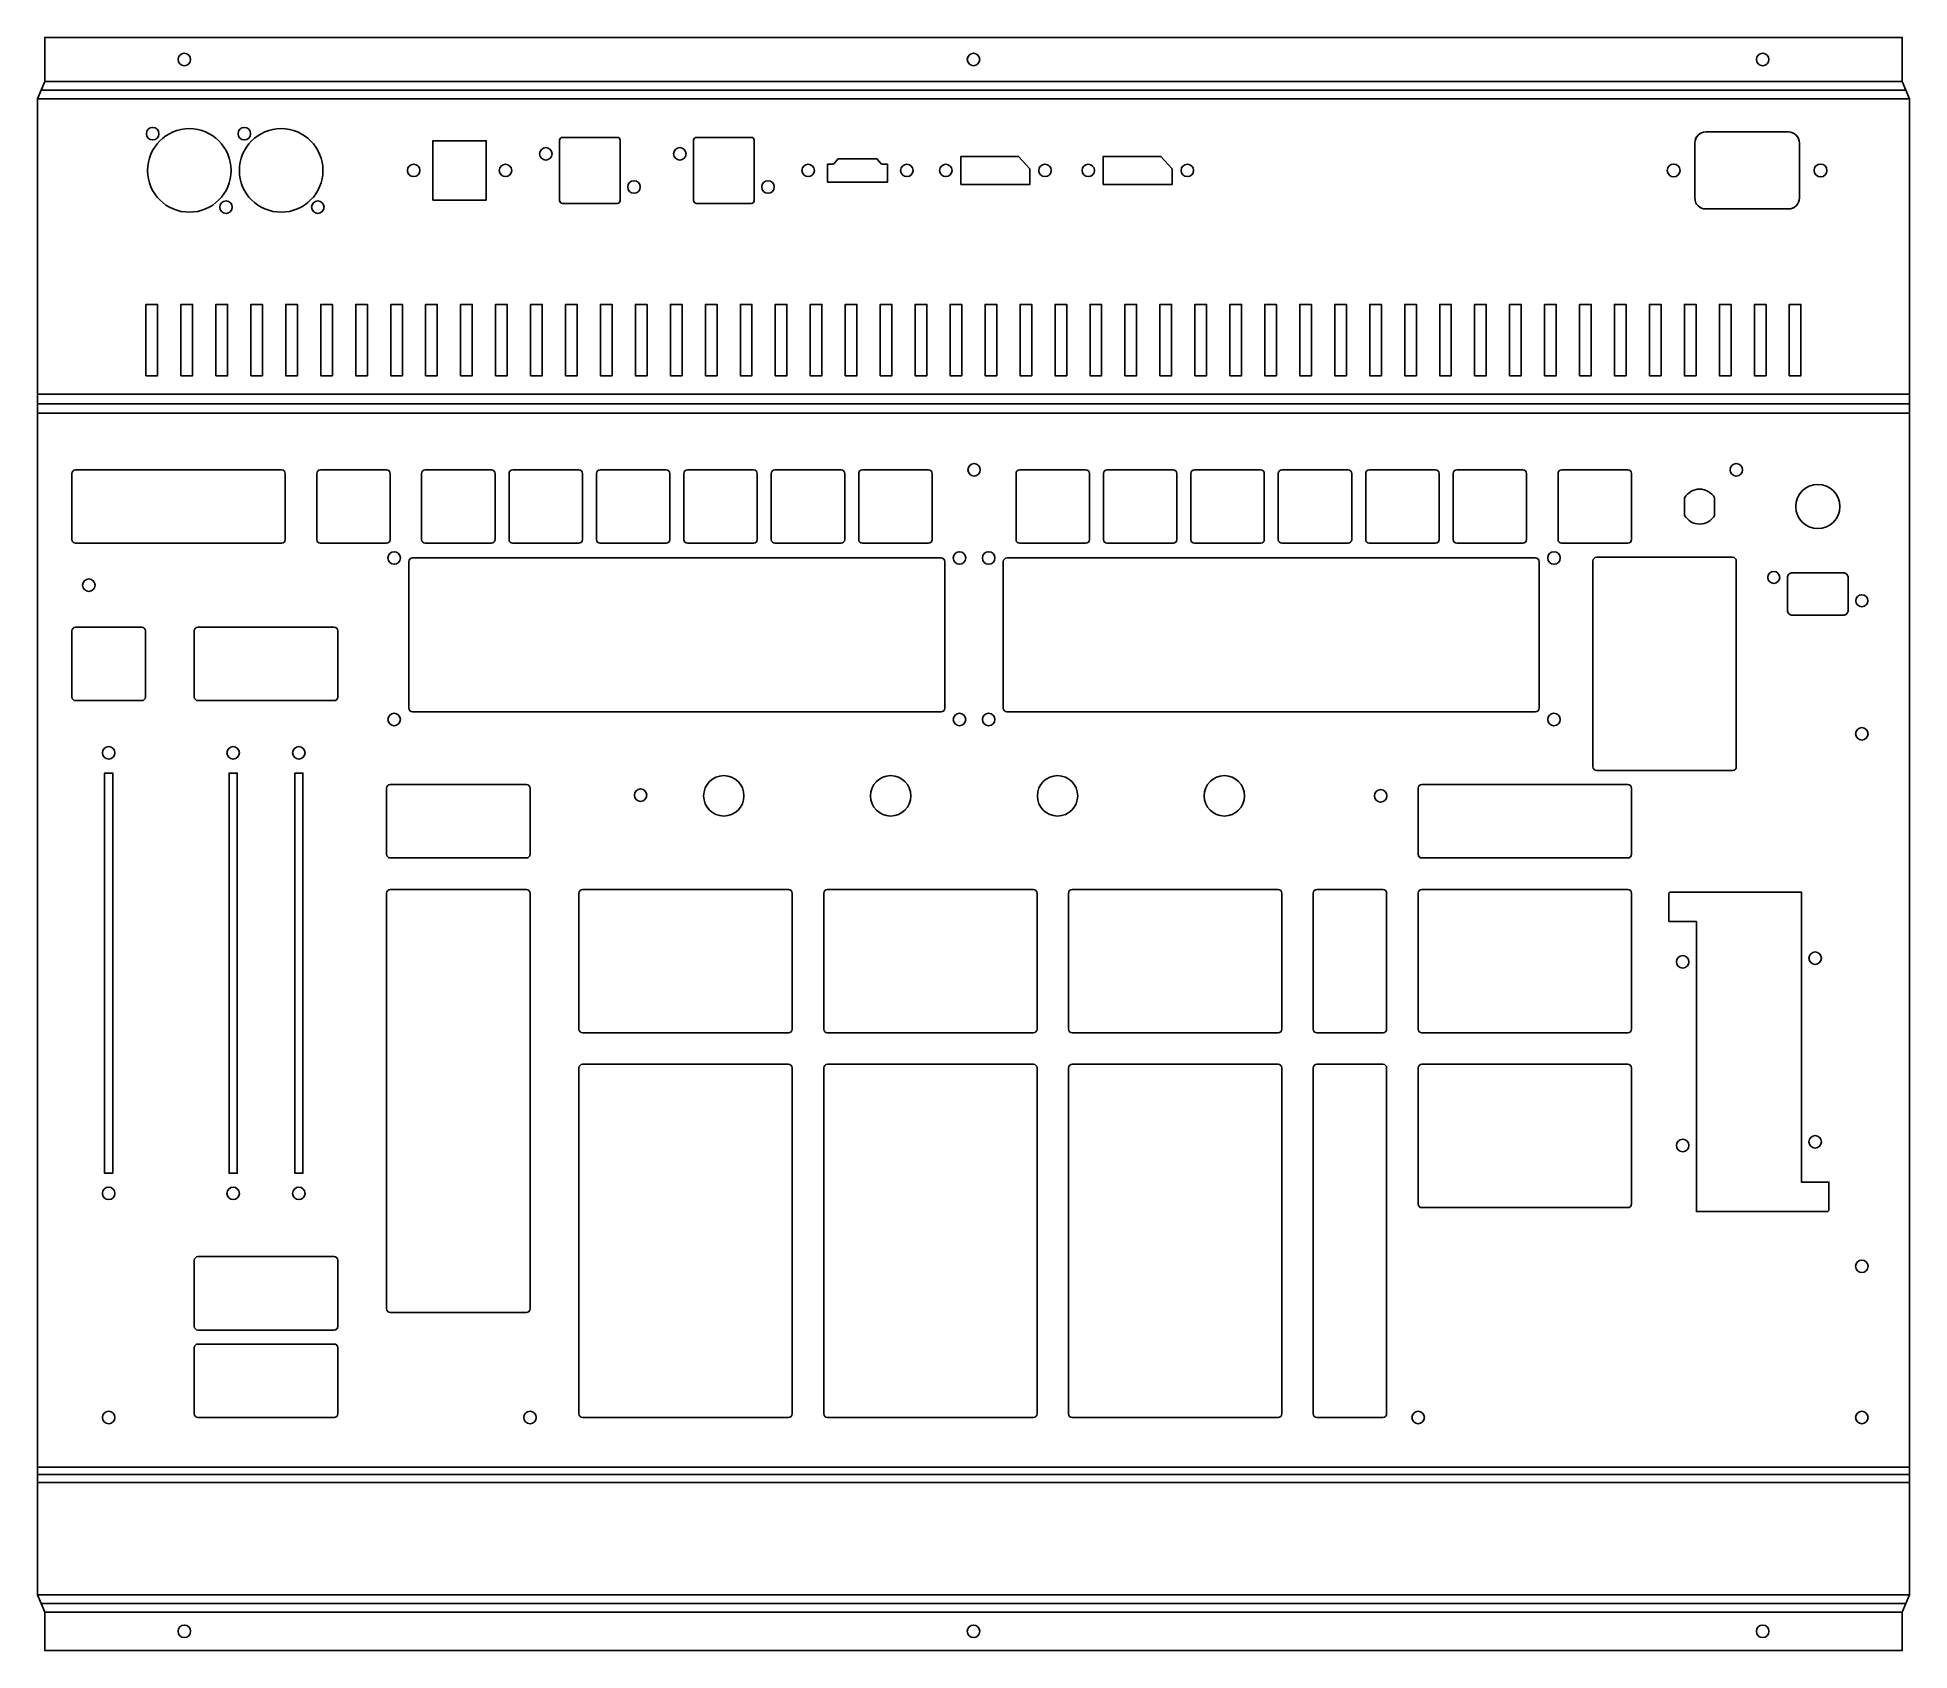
# Model space of a CAD drawing. Header units: millimetres. Extents: x -2 to 508, y 0 to 439.
import ezdxf

# ---------------------------------------------------------------- set-up
doc = ezdxf.new("R2010")
doc.units = ezdxf.units.MM
doc.layers.get('0').update_dxf_attribs({"linetype": 'CONTINUOUS'})

msp = doc.modelspace()

# ---------------------------------------------------------------- linework, layer by layer
for p, q in [((506.98, 425.05), (-1, 425.05)), ((505.98, 427.39), (0, 427.39)), ((-2, 422.71), (507.98, 422.71)), ((452.48, 413.67), (474.98, 413.67)), ((140.25, 394.97), (140.25, 411.37)), ((141.05, 412.17), (155.95, 412.17)), ((156.75, 411.37), (156.75, 394.97)), ((176.75, 394.97), (176.75, 411.37)), ((177.55, 412.17), (192.45, 412.17)), ((193.25, 411.37), (193.25, 394.97)), ((449.48, 395.67), (449.48, 410.67)), ((477.98, 410.67), (477.98, 395.67)), ((155.95, 394.17), (141.05, 394.17)), ((192.45, 394.17), (177.55, 394.17)), ((474.98, 392.67), (452.48, 392.67)), ((507.98, 342.23), (-2, 342.23)), ((507.98, 339.63), (-2, 339.63)), ((-2, 337.03), (507.98, 337.03)), ((507.98, 49.99), (-2, 49.99)), ((-2, 47.91), (507.98, 47.91)), ((-2, 45.82), (507.98, 45.82)), ((507.98, 15.18), (-2, 15.18)), ((-1, 12.84), (506.98, 12.84)), ((0, 10.5), (505.98, 10.5))]:
    msp.add_line(p, q)
for points in [[(505.98, 439.39), (505.98, 427.39), (507.98, 422.71), (507.98, 15.18), (505.98, 10.5), (505.98, 0), (0, 0), (0, 10.5), (-2, 15.18), (-2, 422.71), (0, 427.39), (0, 439.39)], [(505.98, 427.39), (505.98, 439.39), (0, 439.39), (0, 427.39), (-2, 422.71), (-2, 15.18), (0, 10.5), (0, 0), (505.98, 0), (505.98, 10.5), (507.98, 15.18), (507.98, 422.71)], [(120.25, 395.07), (120.25, 411.27), (105.75, 411.27), (105.75, 395.07)], [(120.25, 411.27), (120.25, 395.07), (105.75, 395.07), (105.75, 411.27)], [(227.95, 404.87), (226.7, 406.37), (216.1, 406.37), (214.85, 404.87), (213.25, 404.87), (213.25, 399.97), (229.55, 399.97), (229.55, 404.87)], [(226.7, 406.37), (227.95, 404.87), (229.55, 404.87), (229.55, 399.97), (213.25, 399.97), (213.25, 404.87), (214.85, 404.87), (216.1, 406.37)], [(268.35, 399.37), (268.35, 403.57), (265.25, 406.97), (249.55, 406.97), (249.55, 399.37)], [(268.35, 403.57), (268.35, 399.37), (249.55, 399.37), (249.55, 406.97), (265.25, 406.97)], [(307.15, 403.57), (304.05, 406.97), (288.35, 406.97), (288.35, 399.37), (307.15, 399.37)], [(304.05, 406.97), (307.15, 403.57), (307.15, 399.37), (288.35, 399.37), (288.35, 406.97)], [(27.55, 347.23), (30.73, 347.23), (30.73, 366.66), (27.55, 366.66)], [(27.55, 366.66), (30.73, 366.66), (30.73, 347.23), (27.55, 347.23)], [(37.08, 347.23), (40.25, 347.23), (40.25, 366.66), (37.08, 366.66)], [(37.08, 366.66), (40.25, 366.66), (40.25, 347.23), (37.08, 347.23)], [(46.6, 347.23), (49.78, 347.23), (49.78, 366.66), (46.6, 366.66)], [(46.6, 366.66), (49.78, 366.66), (49.78, 347.23), (46.6, 347.23)], [(56.13, 347.23), (59.3, 347.23), (59.3, 366.66), (56.13, 366.66)], [(56.13, 366.66), (59.3, 366.66), (59.3, 347.23), (56.13, 347.23)], [(65.65, 347.23), (68.83, 347.23), (68.83, 366.66), (65.65, 366.66)], [(65.65, 366.66), (68.83, 366.66), (68.83, 347.23), (65.65, 347.23)], [(75.18, 347.23), (78.35, 347.23), (78.35, 366.66), (75.18, 366.66)], [(75.18, 366.66), (78.35, 366.66), (78.35, 347.23), (75.18, 347.23)], [(84.7, 347.23), (87.88, 347.23), (87.88, 366.66), (84.7, 366.66)], [(84.7, 366.66), (87.88, 366.66), (87.88, 347.23), (84.7, 347.23)], [(94.23, 366.66), (94.23, 347.23), (97.4, 347.23), (97.4, 366.66)], [(94.23, 366.66), (97.4, 366.66), (97.4, 347.23), (94.23, 347.23)], [(103.75, 347.23), (106.93, 347.23), (106.93, 366.66), (103.75, 366.66)], [(103.75, 366.66), (106.93, 366.66), (106.93, 347.23), (103.75, 347.23)], [(113.28, 347.23), (116.45, 347.23), (116.45, 366.66), (113.28, 366.66)], [(113.28, 366.66), (116.45, 366.66), (116.45, 347.23), (113.28, 347.23)], [(122.8, 347.23), (125.98, 347.23), (125.98, 366.66), (122.8, 366.66)], [(125.98, 347.23), (122.8, 347.23), (122.8, 366.66), (125.98, 366.66)], [(132.33, 347.23), (135.5, 347.23), (135.5, 366.66), (132.33, 366.66)], [(132.33, 366.66), (135.5, 366.66), (135.5, 347.23), (132.33, 347.23)], [(141.85, 347.23), (145.03, 347.23), (145.03, 366.66), (141.85, 366.66)], [(141.85, 366.66), (145.03, 366.66), (145.03, 347.23), (141.85, 347.23)], [(151.38, 347.23), (154.55, 347.23), (154.55, 366.66), (151.38, 366.66)], [(151.38, 366.66), (154.55, 366.66), (154.55, 347.23), (151.38, 347.23)], [(160.9, 347.23), (164.08, 347.23), (164.08, 366.66), (160.9, 366.66)], [(160.9, 366.66), (164.08, 366.66), (164.08, 347.23), (160.9, 347.23)], [(170.43, 347.23), (173.6, 347.23), (173.6, 366.66), (170.43, 366.66)], [(170.43, 366.66), (173.6, 366.66), (173.6, 347.23), (170.43, 347.23)], [(179.95, 347.23), (183.13, 347.23), (183.13, 366.66), (179.95, 366.66)], [(179.95, 366.66), (183.13, 366.66), (183.13, 347.23), (179.95, 347.23)], [(189.48, 347.23), (192.65, 347.23), (192.65, 366.66), (189.48, 366.66)], [(189.48, 366.66), (192.65, 366.66), (192.65, 347.23), (189.48, 347.23)], [(199, 347.23), (202.18, 347.23), (202.18, 366.66), (199, 366.66)], [(199, 366.66), (202.18, 366.66), (202.18, 347.23), (199, 347.23)], [(208.53, 347.23), (211.7, 347.23), (211.7, 366.66), (208.53, 366.66)], [(208.53, 366.66), (211.7, 366.66), (211.7, 347.23), (208.53, 347.23)], [(218.05, 347.23), (221.23, 347.23), (221.23, 366.66), (218.05, 366.66)], [(218.05, 366.66), (221.23, 366.66), (221.23, 347.23), (218.05, 347.23)], [(227.58, 347.23), (230.75, 347.23), (230.75, 366.66), (227.58, 366.66)], [(227.58, 366.66), (230.75, 366.66), (230.75, 347.23), (227.58, 347.23)], [(237.1, 347.23), (240.28, 347.23), (240.28, 366.66), (237.1, 366.66)], [(237.1, 366.66), (240.28, 366.66), (240.28, 347.23), (237.1, 347.23)], [(246.63, 347.23), (249.8, 347.23), (249.8, 366.66), (246.63, 366.66)], [(246.63, 366.66), (249.8, 366.66), (249.8, 347.23), (246.63, 347.23)], [(256.15, 347.23), (259.33, 347.23), (259.33, 366.66), (256.15, 366.66)], [(256.15, 366.66), (259.33, 366.66), (259.33, 347.23), (256.15, 347.23)], [(265.68, 347.23), (268.85, 347.23), (268.85, 366.66), (265.68, 366.66)], [(265.68, 366.66), (268.85, 366.66), (268.85, 347.23), (265.68, 347.23)], [(275.2, 347.23), (278.38, 347.23), (278.38, 366.66), (275.2, 366.66)], [(275.2, 366.66), (278.38, 366.66), (278.38, 347.23), (275.2, 347.23)], [(284.73, 347.23), (287.9, 347.23), (287.9, 366.66), (284.73, 366.66)], [(284.73, 366.66), (287.9, 366.66), (287.9, 347.23), (284.73, 347.23)], [(294.25, 347.23), (297.43, 347.23), (297.43, 366.66), (294.25, 366.66)], [(294.25, 366.66), (297.43, 366.66), (297.43, 347.23), (294.25, 347.23)], [(303.78, 347.23), (306.95, 347.23), (306.95, 366.66), (303.78, 366.66)], [(303.78, 366.66), (306.95, 366.66), (306.95, 347.23), (303.78, 347.23)], [(313.3, 347.23), (316.48, 347.23), (316.48, 366.66), (313.3, 366.66)], [(313.3, 366.66), (316.48, 366.66), (316.48, 347.23), (313.3, 347.23)], [(322.83, 347.23), (326, 347.23), (326, 366.66), (322.83, 366.66)], [(322.83, 366.66), (326, 366.66), (326, 347.23), (322.83, 347.23)], [(332.35, 347.23), (335.53, 347.23), (335.53, 366.66), (332.35, 366.66)], [(332.35, 366.66), (335.53, 366.66), (335.53, 347.23), (332.35, 347.23)], [(341.88, 347.23), (345.05, 347.23), (345.05, 366.66), (341.88, 366.66)], [(341.88, 366.66), (345.05, 366.66), (345.05, 347.23), (341.88, 347.23)], [(351.4, 347.23), (354.58, 347.23), (354.58, 366.66), (351.4, 366.66)], [(351.4, 366.66), (354.58, 366.66), (354.58, 347.23), (351.4, 347.23)], [(360.93, 347.23), (364.1, 347.23), (364.1, 366.66), (360.93, 366.66)], [(360.93, 366.66), (364.1, 366.66), (364.1, 347.23), (360.93, 347.23)], [(370.45, 347.23), (373.63, 347.23), (373.63, 366.66), (370.45, 366.66)], [(370.45, 366.66), (373.63, 366.66), (373.63, 347.23), (370.45, 347.23)], [(379.98, 347.23), (383.15, 347.23), (383.15, 366.66), (379.98, 366.66)], [(379.98, 366.66), (383.15, 366.66), (383.15, 347.23), (379.98, 347.23)], [(389.5, 347.23), (392.68, 347.23), (392.68, 366.66), (389.5, 366.66)], [(389.5, 366.66), (392.68, 366.66), (392.68, 347.23), (389.5, 347.23)], [(399.03, 347.23), (402.2, 347.23), (402.2, 366.66), (399.03, 366.66)], [(399.03, 366.66), (402.2, 366.66), (402.2, 347.23), (399.03, 347.23)], [(408.55, 347.23), (411.73, 347.23), (411.73, 366.66), (408.55, 366.66)], [(408.55, 366.66), (411.73, 366.66), (411.73, 347.23), (408.55, 347.23)], [(418.08, 347.23), (421.25, 347.23), (421.25, 366.66), (418.08, 366.66)], [(418.08, 366.66), (421.25, 366.66), (421.25, 347.23), (418.08, 347.23)], [(427.6, 347.23), (430.78, 347.23), (430.78, 366.66), (427.6, 366.66)], [(427.6, 366.66), (430.78, 366.66), (430.78, 347.23), (427.6, 347.23)], [(437.13, 347.23), (440.3, 347.23), (440.3, 366.66), (437.13, 366.66)], [(437.13, 366.66), (440.3, 366.66), (440.3, 347.23), (437.13, 347.23)], [(446.65, 347.23), (449.83, 347.23), (449.83, 366.66), (446.65, 366.66)], [(446.65, 366.66), (449.83, 366.66), (449.83, 347.23), (446.65, 347.23)], [(456.18, 347.23), (459.35, 347.23), (459.35, 366.66), (456.18, 366.66)], [(456.18, 366.66), (459.35, 366.66), (459.35, 347.23), (456.18, 347.23)], [(465.7, 347.23), (468.88, 347.23), (468.88, 366.66), (465.7, 366.66)], [(465.7, 366.66), (468.88, 366.66), (468.88, 347.23), (465.7, 347.23)], [(475.23, 347.23), (478.4, 347.23), (478.4, 366.66), (475.23, 366.66)], [(475.23, 347.23), (475.23, 366.66), (478.4, 366.66), (478.4, 347.23)], [(16.31, 239.02), (16.31, 130.02), (18.51, 130.02), (18.51, 239.02)], [(16.31, 130.02), (16.31, 239.02), (18.51, 239.02), (18.51, 130.02)], [(50.22, 239.02), (50.22, 130.02), (52.42, 130.02), (52.42, 239.02)], [(50.22, 130.02), (50.22, 239.02), (52.42, 239.02), (52.42, 130.02)], [(70.32, 239.02), (68.12, 239.02), (68.12, 130.02), (70.32, 130.02)], [(68.12, 239.02), (70.32, 239.02), (70.32, 130.02), (68.12, 130.02)]]:
    msp.add_lwpolyline(points, close=True)
for points in [[(449.48, 395.67), (449.48, 410.67, -0.414214), (452.48, 413.67), (474.98, 413.67, -0.414214), (477.98, 410.67), (477.98, 395.67, -0.414214), (474.98, 392.67), (452.48, 392.67, -0.414214)], [(155.95, 394.17), (141.05, 394.17, -0.414214), (140.25, 394.97), (140.25, 411.37, -0.414214), (141.05, 412.17), (155.95, 412.17, -0.414214), (156.75, 411.37), (156.75, 394.97, -0.414214)], [(192.45, 394.17), (177.55, 394.17, -0.414214), (176.75, 394.97), (176.75, 411.37, -0.414214), (177.55, 412.17), (192.45, 412.17, -0.414214), (193.25, 411.37), (193.25, 394.97, -0.414214)], [(7.41, 320.61, -0.414214), (8.41, 321.61), (64.51, 321.61, -0.414214), (65.51, 320.61), (65.51, 302.61, -0.414214), (64.51, 301.61), (8.41, 301.61, -0.414214), (7.41, 302.61)], [(7.41, 320.61, -0.414214), (8.41, 321.61), (64.51, 321.61, -0.414214), (65.51, 320.61), (65.51, 302.61, -0.414214), (64.51, 301.61), (8.41, 301.61, -0.414214), (7.41, 302.61)], [(93.08, 321.61, -0.414214), (94.08, 320.61), (94.08, 302.61, -0.414214), (93.08, 301.61), (75.08, 301.61, -0.414214), (74.08, 302.61), (74.08, 320.61, -0.414214), (75.08, 321.61)], [(93.08, 321.61, -0.414214), (94.08, 320.61), (94.08, 302.61, -0.414214), (93.08, 301.61), (75.08, 301.61, -0.414214), (74.08, 302.61), (74.08, 320.61, -0.414214), (75.08, 321.61)], [(103.66, 301.61, -0.414214), (102.66, 302.61), (102.66, 320.61, -0.414214), (103.66, 321.61), (121.66, 321.61, -0.414214), (122.66, 320.61), (122.66, 302.61, -0.414214), (121.66, 301.61)], [(103.66, 301.61, -0.414214), (102.66, 302.61), (102.66, 320.61, -0.414214), (103.66, 321.61), (121.66, 321.61, -0.414214), (122.66, 320.61), (122.66, 302.61, -0.414214), (121.66, 301.61)], [(146.47, 302.61, -0.414214), (145.47, 301.61), (127.47, 301.61, -0.414214), (126.47, 302.61), (126.47, 320.61, -0.414214), (127.47, 321.61), (145.47, 321.61, -0.414214), (146.47, 320.61)], [(146.47, 302.61, -0.414214), (145.47, 301.61), (127.47, 301.61, -0.414214), (126.47, 302.61), (126.47, 320.61, -0.414214), (127.47, 321.61), (145.47, 321.61, -0.414214), (146.47, 320.61)], [(170.28, 302.61, -0.414214), (169.28, 301.61), (151.28, 301.61, -0.414214), (150.28, 302.61), (150.28, 320.61, -0.414214), (151.28, 321.61), (169.28, 321.61, -0.414214), (170.28, 320.61)], [(170.28, 302.61, -0.414214), (169.28, 301.61), (151.28, 301.61, -0.414214), (150.28, 302.61), (150.28, 320.61, -0.414214), (151.28, 321.61), (169.28, 321.61, -0.414214), (170.28, 320.61)], [(175.09, 301.61, -0.414214), (174.09, 302.61), (174.09, 320.61, -0.414214), (175.09, 321.61), (193.09, 321.61, -0.414214), (194.09, 320.61), (194.09, 302.61, -0.414214), (193.09, 301.61)], [(175.09, 301.61, -0.414214), (174.09, 302.61), (174.09, 320.61, -0.414214), (175.09, 321.61), (193.09, 321.61, -0.414214), (194.09, 320.61), (194.09, 302.61, -0.414214), (193.09, 301.61)], [(217.91, 302.61, -0.414214), (216.91, 301.61), (198.91, 301.61, -0.414214), (197.91, 302.61), (197.91, 320.61, -0.414214), (198.91, 321.61), (216.91, 321.61, -0.414214), (217.91, 320.61)], [(217.91, 302.61, -0.414214), (216.91, 301.61), (198.91, 301.61, -0.414214), (197.91, 302.61), (197.91, 320.61, -0.414214), (198.91, 321.61), (216.91, 321.61, -0.414214), (217.91, 320.61)], [(221.72, 320.61, -0.414214), (222.72, 321.61), (240.72, 321.61, -0.414214), (241.72, 320.61), (241.72, 302.61, -0.414214), (240.72, 301.61), (222.72, 301.61, -0.414214), (221.72, 302.61)], [(221.72, 320.61, -0.414214), (222.72, 321.61), (240.72, 321.61, -0.414214), (241.72, 320.61), (241.72, 302.61, -0.414214), (240.72, 301.61), (222.72, 301.61, -0.414214), (221.72, 302.61)], [(265.58, 301.61, -0.414214), (264.58, 302.61), (264.58, 320.61, -0.414214), (265.58, 321.61), (283.58, 321.61, -0.414214), (284.58, 320.61), (284.58, 302.61, -0.414214), (283.58, 301.61)], [(265.58, 301.61, -0.414214), (264.58, 302.61), (264.58, 320.61, -0.414214), (265.58, 321.61), (283.58, 321.61, -0.414214), (284.58, 320.61), (284.58, 302.61, -0.414214), (283.58, 301.61)], [(307.39, 321.61, -0.414214), (308.39, 320.61), (308.39, 302.61, -0.414214), (307.39, 301.61), (289.39, 301.61, -0.414214), (288.39, 302.61), (288.39, 320.61, -0.414214), (289.39, 321.61)], [(307.39, 321.61, -0.414214), (308.39, 320.61), (308.39, 302.61, -0.414214), (307.39, 301.61), (289.39, 301.61, -0.414214), (288.39, 302.61), (288.39, 320.61, -0.414214), (289.39, 321.61)], [(331.21, 321.61, -0.414214), (332.21, 320.61), (332.21, 302.61, -0.414214), (331.21, 301.61), (313.21, 301.61, -0.414214), (312.21, 302.61), (312.21, 320.61, -0.414214), (313.21, 321.61)], [(331.21, 321.61, -0.414214), (332.21, 320.61), (332.21, 302.61, -0.414214), (331.21, 301.61), (313.21, 301.61, -0.414214), (312.21, 302.61), (312.21, 320.61, -0.414214), (313.21, 321.61)], [(337.02, 301.61, -0.414214), (336.02, 302.61), (336.02, 320.61, -0.414214), (337.02, 321.61), (355.02, 321.61, -0.414214), (356.02, 320.61), (356.02, 302.61, -0.414214), (355.02, 301.61)], [(337.02, 301.61, -0.414214), (336.02, 302.61), (336.02, 320.61, -0.414214), (337.02, 321.61), (355.02, 321.61, -0.414214), (356.02, 320.61), (356.02, 302.61, -0.414214), (355.02, 301.61)], [(379.83, 302.61, -0.414214), (378.83, 301.61), (360.83, 301.61, -0.414214), (359.83, 302.61), (359.83, 320.61, -0.414214), (360.83, 321.61), (378.83, 321.61, -0.414214), (379.83, 320.61)], [(379.83, 302.61, -0.414214), (378.83, 301.61), (360.83, 301.61, -0.414214), (359.83, 302.61), (359.83, 320.61, -0.414214), (360.83, 321.61), (378.83, 321.61, -0.414214), (379.83, 320.61)], [(384.64, 301.61, -0.414214), (383.64, 302.61), (383.64, 320.61, -0.414214), (384.64, 321.61), (402.64, 321.61, -0.414214), (403.64, 320.61), (403.64, 302.61, -0.414214), (402.64, 301.61)], [(384.64, 301.61, -0.414214), (383.64, 302.61), (383.64, 320.61, -0.414214), (384.64, 321.61), (402.64, 321.61, -0.414214), (403.64, 320.61), (403.64, 302.61, -0.414214), (402.64, 301.61)], [(432.22, 302.61, -0.414214), (431.22, 301.61), (413.22, 301.61, -0.414214), (412.22, 302.61), (412.22, 320.61, -0.414214), (413.22, 321.61), (431.22, 321.61, -0.414214), (432.22, 320.61)], [(432.22, 302.61, -0.414214), (431.22, 301.61), (413.22, 301.61, -0.414214), (412.22, 302.61), (412.22, 320.61, -0.414214), (413.22, 321.61), (431.22, 321.61, -0.414214), (432.22, 320.61)], [(454.89, 309.21), (454.89, 314.01, 0.573552), (446.69, 314.01), (446.69, 309.21, 0.573552)], [(446.69, 309.21), (446.69, 314.01, -0.573552), (454.89, 314.01), (454.89, 309.21, -0.573552)], [(100.19, 255.72, -0.414214), (99.19, 256.72), (99.19, 296.61, -0.414214), (100.19, 297.61), (244.19, 297.61, -0.414214), (245.19, 296.61), (245.19, 256.72, -0.414214), (244.19, 255.72)], [(100.19, 255.72, -0.414214), (99.19, 256.72), (99.19, 296.61, -0.414214), (100.19, 297.61), (244.19, 297.61, -0.414214), (245.19, 296.61), (245.19, 256.72, -0.414214), (244.19, 255.72)], [(407.1, 256.72, -0.414214), (406.1, 255.72), (262.1, 255.72, -0.414214), (261.1, 256.72), (261.1, 296.61, -0.414214), (262.1, 297.61), (406.1, 297.61, -0.414214), (407.1, 296.61)], [(407.1, 256.72, -0.414214), (406.1, 255.72), (262.1, 255.72, -0.414214), (261.1, 256.72), (261.1, 296.61, -0.414214), (262.1, 297.61), (406.1, 297.61, -0.414214), (407.1, 296.61)], [(459.79, 297.8, -0.414214), (460.79, 296.8), (460.79, 240.7, -0.414214), (459.79, 239.7), (422.74, 239.7, -0.414214), (421.74, 240.7), (421.74, 296.8, -0.414214), (422.74, 297.8)], [(459.79, 297.8, -0.414214), (460.79, 296.8), (460.79, 240.7, -0.414214), (459.79, 239.7), (422.74, 239.7, -0.414214), (421.74, 240.7), (421.74, 296.8, -0.414214), (422.74, 297.8)], [(489.88, 293.57, -0.414214), (491.26, 292.19), (491.26, 283.4, -0.414214), (489.88, 282.02), (476.09, 282.02, -0.414214), (474.71, 283.4), (474.71, 292.19, -0.414214), (476.09, 293.57)], [(489.88, 293.57, -0.414214), (491.26, 292.19), (491.26, 283.4, -0.414214), (489.88, 282.02), (476.09, 282.02, -0.414214), (474.71, 283.4), (474.71, 292.19, -0.414214), (476.09, 293.57)], [(7.41, 277.75, -0.414214), (8.41, 278.75), (26.41, 278.75, -0.414214), (27.41, 277.75), (27.41, 259.75, -0.414214), (26.41, 258.75), (8.41, 258.75, -0.414214), (7.41, 259.75)], [(7.41, 277.75, -0.414214), (8.41, 278.75), (26.41, 278.75, -0.414214), (27.41, 277.75), (27.41, 259.75, -0.414214), (26.41, 258.75), (8.41, 258.75, -0.414214), (7.41, 259.75)], [(41.72, 258.75, -0.414214), (40.72, 259.75), (40.72, 277.75, -0.414214), (41.72, 278.75), (78.82, 278.75, -0.414214), (79.82, 277.75), (79.82, 259.75, -0.414214), (78.82, 258.75)], [(41.72, 258.75, -0.414214), (40.72, 259.75), (40.72, 277.75, -0.414214), (41.72, 278.75), (78.82, 278.75, -0.414214), (79.82, 277.75), (79.82, 259.75, -0.414214), (78.82, 258.75)], [(93.13, 234.89, -0.414214), (94.13, 235.89), (131.18, 235.89, -0.414214), (132.18, 234.89), (132.18, 216.89, -0.414214), (131.18, 215.89), (94.13, 215.89, -0.414214), (93.13, 216.89)], [(93.13, 234.89, -0.414214), (94.13, 235.89), (131.18, 235.89, -0.414214), (132.18, 234.89), (132.18, 216.89, -0.414214), (131.18, 215.89), (94.13, 215.89, -0.414214), (93.13, 216.89)], [(375.12, 215.89, -0.414214), (374.12, 216.89), (374.12, 234.89, -0.414214), (375.12, 235.89), (431.22, 235.89, -0.414214), (432.22, 234.89), (432.22, 216.89, -0.414214), (431.22, 215.89)], [(375.12, 215.89, -0.414214), (374.12, 216.89), (374.12, 234.89, -0.414214), (375.12, 235.89), (431.22, 235.89, -0.414214), (432.22, 234.89), (432.22, 216.89, -0.414214), (431.22, 215.89)], [(93.13, 206.31, -0.414214), (94.13, 207.31), (131.18, 207.31, -0.414214), (132.18, 206.31), (132.18, 93.06, -0.414214), (131.18, 92.06), (94.13, 92.06, -0.414214), (93.13, 93.06)], [(93.13, 206.31, -0.414214), (94.13, 207.31), (131.18, 207.31, -0.414214), (132.18, 206.31), (132.18, 93.06, -0.414214), (131.18, 92.06), (94.13, 92.06, -0.414214), (93.13, 93.06)], [(145.52, 206.31, -0.414214), (146.52, 207.31), (202.62, 207.31, -0.414214), (203.62, 206.31), (203.62, 169.26, -0.414214), (202.62, 168.26), (146.52, 168.26, -0.414214), (145.52, 169.26)], [(145.52, 206.31, -0.414214), (146.52, 207.31), (202.62, 207.31, -0.414214), (203.62, 206.31), (203.62, 169.26, -0.414214), (202.62, 168.26), (146.52, 168.26, -0.414214), (145.52, 169.26)], [(212.19, 206.31, -0.414214), (213.19, 207.31), (269.29, 207.31, -0.414214), (270.29, 206.31), (270.29, 169.26, -0.414214), (269.29, 168.26), (213.19, 168.26, -0.414214), (212.19, 169.26)], [(212.19, 206.31, -0.414214), (213.19, 207.31), (269.29, 207.31, -0.414214), (270.29, 206.31), (270.29, 169.26, -0.414214), (269.29, 168.26), (213.19, 168.26, -0.414214), (212.19, 169.26)], [(279.87, 168.26, -0.414214), (278.87, 169.26), (278.87, 206.31, -0.414214), (279.87, 207.31), (335.97, 207.31, -0.414214), (336.97, 206.31), (336.97, 169.26, -0.414214), (335.97, 168.26)], [(279.87, 168.26, -0.414214), (278.87, 169.26), (278.87, 206.31, -0.414214), (279.87, 207.31), (335.97, 207.31, -0.414214), (336.97, 206.31), (336.97, 169.26, -0.414214), (335.97, 168.26)], [(346.54, 168.26, -0.414214), (345.54, 169.26), (345.54, 206.31, -0.414214), (346.54, 207.31), (364.54, 207.31, -0.414214), (365.54, 206.31), (365.54, 169.26, -0.414214), (364.54, 168.26)], [(346.54, 168.26, -0.414214), (345.54, 169.26), (345.54, 206.31, -0.414214), (346.54, 207.31), (364.54, 207.31, -0.414214), (365.54, 206.31), (365.54, 169.26, -0.414214), (364.54, 168.26)], [(431.22, 207.31, -0.414214), (432.22, 206.31), (432.22, 169.26, -0.414214), (431.22, 168.26), (375.12, 168.26, -0.414214), (374.12, 169.26), (374.12, 206.31, -0.414214), (375.12, 207.31)], [(431.22, 207.31, -0.414214), (432.22, 206.31), (432.22, 169.26, -0.414214), (431.22, 168.26), (375.12, 168.26, -0.414214), (374.12, 169.26), (374.12, 206.31, -0.414214), (375.12, 207.31)], [(442.43, 206.09, -0.414214), (442.93, 206.59), (478.53, 206.59), (478.53, 127.59), (486.03, 127.59), (486.03, 120.09, -0.414214), (485.53, 119.59), (449.93, 119.59), (449.93, 198.59), (442.43, 198.59)], [(442.43, 206.09, -0.414214), (442.93, 206.59), (478.53, 206.59), (478.53, 127.59), (486.03, 127.59), (486.03, 120.09, -0.414214), (485.53, 119.59), (449.93, 119.59), (449.93, 198.59), (442.43, 198.59)], [(145.52, 158.69, -0.414214), (146.52, 159.69), (202.62, 159.69, -0.414214), (203.62, 158.69), (203.62, 64.49, -0.414214), (202.62, 63.49), (146.52, 63.49, -0.414214), (145.52, 64.49)], [(145.52, 158.69, -0.414214), (146.52, 159.69), (202.62, 159.69, -0.414214), (203.62, 158.69), (203.62, 64.49, -0.414214), (202.62, 63.49), (146.52, 63.49, -0.414214), (145.52, 64.49)], [(213.19, 63.49, -0.414214), (212.19, 64.49), (212.19, 158.69, -0.414214), (213.19, 159.69), (269.29, 159.69, -0.414214), (270.29, 158.69), (270.29, 64.49, -0.414214), (269.29, 63.49)], [(213.19, 63.49, -0.414214), (212.19, 64.49), (212.19, 158.69, -0.414214), (213.19, 159.69), (269.29, 159.69, -0.414214), (270.29, 158.69), (270.29, 64.49, -0.414214), (269.29, 63.49)], [(279.87, 63.49, -0.414214), (278.87, 64.49), (278.87, 158.69, -0.414214), (279.87, 159.69), (335.97, 159.69, -0.414214), (336.97, 158.69), (336.97, 64.49, -0.414214), (335.97, 63.49)], [(279.87, 63.49, -0.414214), (278.87, 64.49), (278.87, 158.69, -0.414214), (279.87, 159.69), (335.97, 159.69, -0.414214), (336.97, 158.69), (336.97, 64.49, -0.414214), (335.97, 63.49)], [(346.54, 63.49, -0.414214), (345.54, 64.49), (345.54, 158.69, -0.414214), (346.54, 159.69), (364.54, 159.69, -0.414214), (365.54, 158.69), (365.54, 64.49, -0.414214), (364.54, 63.49)], [(346.54, 63.49, -0.414214), (345.54, 64.49), (345.54, 158.69, -0.414214), (346.54, 159.69), (364.54, 159.69, -0.414214), (365.54, 158.69), (365.54, 64.49, -0.414214), (364.54, 63.49)], [(431.22, 159.69, -0.414214), (432.22, 158.69), (432.22, 121.64, -0.414214), (431.22, 120.64), (375.12, 120.64, -0.414214), (374.12, 121.64), (374.12, 158.69, -0.414214), (375.12, 159.69)], [(431.22, 159.69, -0.414214), (432.22, 158.69), (432.22, 121.64, -0.414214), (431.22, 120.64), (375.12, 120.64, -0.414214), (374.12, 121.64), (374.12, 158.69, -0.414214), (375.12, 159.69)], [(40.72, 106.3, -0.414214), (41.72, 107.3), (78.82, 107.3, -0.414214), (79.82, 106.3), (79.82, 88.3, -0.414214), (78.82, 87.3), (41.72, 87.3, -0.414214), (40.72, 88.3)], [(40.72, 106.3, -0.414214), (41.72, 107.3), (78.82, 107.3, -0.414214), (79.82, 106.3), (79.82, 88.3, -0.414214), (78.82, 87.3), (41.72, 87.3, -0.414214), (40.72, 88.3)], [(41.72, 63.49, -0.414214), (40.72, 64.49), (40.72, 82.49, -0.414214), (41.72, 83.49), (78.82, 83.49, -0.414214), (79.82, 82.49), (79.82, 64.49, -0.414214), (78.82, 63.49)], [(41.72, 63.49, -0.414214), (40.72, 64.49), (40.72, 82.49, -0.414214), (41.72, 83.49), (78.82, 83.49, -0.414214), (79.82, 82.49), (79.82, 64.49, -0.414214), (78.82, 63.49)]]:
    msp.add_lwpolyline(points, format="xyb", close=True)
for centre, radius in [((29.38, 413.17), 1.7), ((39.38, 403.17), 11.38), ((54.38, 413.17), 1.7), ((64.38, 403.17), 11.38), ((136.5, 407.67), 1.7), ((173, 407.67), 1.7), ((100.5, 403.17), 1.7), ((125.5, 403.17), 1.7), ((207.95, 403.17), 1.7), ((234.85, 403.17), 1.7), ((245.45, 403.17), 1.7), ((272.45, 403.17), 1.7), ((284.25, 403.17), 1.7), ((311.25, 403.17), 1.7), ((443.73, 403.17), 1.75), ((483.73, 403.17), 1.75), ((160.5, 398.67), 1.7), ((197, 398.67), 1.7), ((49.38, 393.17), 1.7), ((74.38, 393.17), 1.7), ((253.15, 321.61), 1.7), ((253.15, 321.61), 1.7), ((460.79, 321.61), 1.7), ((460.79, 321.61), 1.7), ((482.98, 311.61), 6), ((482.98, 311.61), 6), ((95.19, 297.61), 1.7), ((95.19, 297.61), 1.7), ((249.19, 297.61), 1.7), ((249.19, 297.61), 1.7), ((257.11, 297.61), 1.7), ((257.11, 297.61), 1.7), ((411.11, 297.61), 1.7), ((411.11, 297.61), 1.7), ((12, 290.18), 1.7), ((12, 290.18), 1.7), ((470.98, 292.3), 1.62), ((470.98, 292.3), 1.62), ((494.98, 285.95), 1.63), ((494.98, 285.95), 1.63), ((95.19, 253.61), 1.7), ((95.19, 253.61), 1.7), ((249.19, 253.61), 1.7), ((249.19, 253.61), 1.7), ((257.11, 253.61), 1.7), ((257.11, 253.61), 1.7), ((411.11, 253.61), 1.7), ((411.11, 253.61), 1.7), ((494.98, 249.7), 1.7), ((494.98, 249.7), 1.7), ((17.41, 244.52), 1.7), ((17.41, 244.52), 1.7), ((51.32, 244.52), 1.7), ((51.32, 244.52), 1.7), ((69.22, 244.52), 1.7), ((69.22, 244.52), 1.7), ((162.3, 233), 1.7), ((162.3, 233), 1.7), ((184.97, 232.81), 5.5), ((184.97, 232.81), 5.5), ((230.42, 232.81), 5.5), ((230.42, 232.81), 5.5), ((275.88, 232.81), 5.5), ((275.88, 232.81), 5.5), ((321.33, 232.81), 5.5), ((321.33, 232.81), 5.5), ((363.9, 232.81), 1.7), ((363.9, 232.81), 1.7), ((446.18, 187.59), 1.7), ((446.18, 187.59), 1.7), ((482.28, 188.59), 1.7), ((482.28, 188.59), 1.7), ((446.18, 137.59), 1.7), ((446.18, 137.59), 1.7), ((482.28, 138.59), 1.7), ((482.28, 138.59), 1.7), ((17.41, 124.52), 1.7), ((17.41, 124.52), 1.7), ((51.32, 124.52), 1.7), ((51.32, 124.52), 1.7), ((69.22, 124.52), 1.7), ((69.22, 124.52), 1.7), ((494.98, 104.66), 1.7), ((494.98, 104.66), 1.7), ((17.41, 63.49), 1.7), ((17.41, 63.49), 1.7), ((132.18, 63.49), 1.7), ((132.18, 63.49), 1.7), ((374.12, 63.49), 1.7), ((374.12, 63.49), 1.7), ((494.98, 63.49), 1.7), ((494.98, 63.49), 1.7)]:
    msp.add_circle(centre, radius)
for centre, major_axis in [((38, 433.39), (0, -1.7)), ((252.99, 433.39), (0, -1.7)), ((467.98, 433.39), (0, -1.7)), ((29.38, 413.17), (-1.7, 0)), ((39.38, 403.17), (-11.38, 0)), ((54.38, 413.17), (-1.7, 0)), ((64.38, 403.17), (-11.38, 0)), ((136.5, 407.67), (-1.7, 0)), ((173, 407.67), (-1.7, 0)), ((100.5, 403.17), (-1.7, 0)), ((125.5, 403.17), (-1.7, 0)), ((207.95, 403.17), (-1.7, 0)), ((234.85, 403.17), (-1.7, 0)), ((245.45, 403.17), (-1.7, 0)), ((272.45, 403.17), (-1.7, 0)), ((284.25, 403.17), (-1.7, 0)), ((311.25, 403.17), (-1.7, 0)), ((443.73, 403.17), (-1.75, 0)), ((483.73, 403.17), (-1.75, 0)), ((160.5, 398.67), (-1.7, 0)), ((197, 398.67), (-1.7, 0)), ((49.38, 393.17), (-1.7, 0)), ((74.38, 393.17), (-1.7, 0)), ((38, 5.25), (0, -1.7)), ((252.99, 5.25), (0, -1.7)), ((467.98, 5.25), (0, -1.7))]:
    msp.add_ellipse(centre, major_axis=major_axis, ratio=1)
for centre, major_axis, start_param, end_param in [((452.48, 410.67), (-3, 0), 4.712389, 6.283185), ((474.98, 410.67), (3, 0), 0, 1.570796), ((141.05, 411.37), (-0.8, 0), 4.712389, 6.283185), ((155.95, 411.37), (0.8, 0), 0, 1.570796), ((177.55, 411.37), (-0.8, 0), 4.712389, 6.283185), ((192.45, 411.37), (0.8, 0), 0, 1.570796), ((141.05, 394.97), (-0.8, 0), 0, 1.570796), ((155.95, 394.97), (0.8, 0), 4.712389, 6.283185), ((177.55, 394.97), (-0.8, 0), 0, 1.570796), ((192.45, 394.97), (0.8, 0), 4.712389, 6.283185), ((452.48, 395.67), (-3, 0), 6.283185, 7.853982), ((474.98, 395.67), (3, 0), 4.712389, 6.283185)]:
    msp.add_ellipse(centre, major_axis=major_axis, ratio=1, start_param=start_param, end_param=end_param)

doc.saveas('drawing.dxf')
